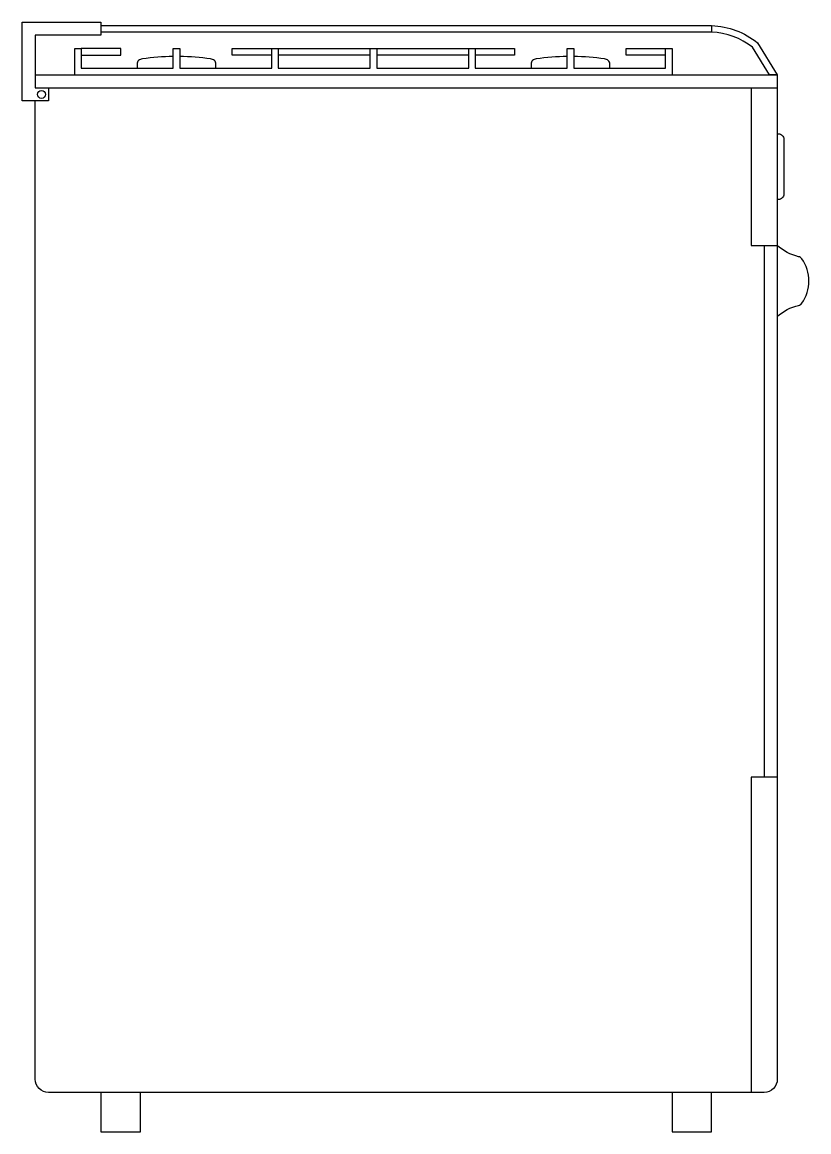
# Model space of a CAD drawing. Header units: millimetres. Extents: x -3021.36 to -3020.761, y 2893.901 to 2894.746.
import ezdxf

# ---------------------------------------------------------------- set-up
doc = ezdxf.new("R2010")
doc.units = ezdxf.units.MM
doc.header["$LTSCALE"] = 10
doc.layers.add('cozinha_fogões', color=2, linetype='Continuous')

msp = doc.modelspace()

# ---------------------------------------------------------------- linework, layer by layer
at = {"layer": 'cozinha_fogões', "color": 1}
for p, q in [((-3020.83484, 2894.74371), (-3020.83484, 2894.73871)), ((-3021.09484, 2894.72121), (-3021.16484, 2894.72121)), ((-3021.01984, 2894.72121), (-3021.08984, 2894.72121))]:
    msp.add_line(p, q, dxfattribs=at)
at = {"layer": 'cozinha_fogões'}
for p, q in [((-3021.33984, 2894.69621), (-3020.78484, 2894.69621)), ((-3020.79484, 2894.57621), (-3020.79484, 2894.17121))]:
    msp.add_line(p, q, dxfattribs=at)
msp.add_lwpolyline([(-3021.34984, 2894.73621), (-3021.34984, 2894.69621), (-3021.33984, 2894.69621), (-3021.33984, 2894.68621), (-3021.35984, 2894.68621), (-3021.35984, 2894.74621), (-3021.29984, 2894.74621), (-3021.29984, 2894.73621)], close=True, dxfattribs=at)
for points in [[(-3021.29984, 2894.74371), (-3020.83484, 2894.74371, -0.159328), (-3020.79984, 2894.73048), (-3020.78484, 2894.70621), (-3020.79071, 2894.70621), (-3020.80363, 2894.72711, 0.154208), (-3020.83484, 2894.73871), (-3021.29984, 2894.73871)], [(-3021.34984, 2894.70621), (-3020.78484, 2894.70621), (-3020.78484, 2893.94121, -0.414214), (-3020.79484, 2893.93121), (-3021.33984, 2893.93121, -0.414214), (-3021.34984, 2893.94121), (-3021.34984, 2894.68621)]]:
    msp.add_lwpolyline(points, format="xyb", dxfattribs=at)
at = {"layer": 'cozinha_fogões', "color": 1}
for points in [[(-3021.31984, 2894.70621), (-3021.31984, 2894.72621), (-3021.31484, 2894.72621), (-3021.31484, 2894.71121), (-3021.24484, 2894.71121), (-3021.24484, 2894.72621), (-3021.23984, 2894.72621), (-3021.23984, 2894.71121), (-3021.16984, 2894.71121), (-3021.16984, 2894.72621), (-3021.16484, 2894.72621), (-3021.16484, 2894.71121), (-3021.09484, 2894.71121), (-3021.09484, 2894.72621), (-3021.08984, 2894.72621), (-3021.08984, 2894.71121), (-3021.01984, 2894.71121), (-3021.01984, 2894.72621), (-3021.01484, 2894.72621), (-3021.01484, 2894.71121), (-3020.94484, 2894.71121), (-3020.94484, 2894.72621), (-3020.93984, 2894.72621), (-3020.93984, 2894.71121), (-3020.86984, 2894.71121), (-3020.86984, 2894.72621), (-3020.86484, 2894.72621), (-3020.86484, 2894.70621)], [(-3021.31484, 2894.72121), (-3021.28484, 2894.72121), (-3021.28484, 2894.72621), (-3021.31484, 2894.72621)], [(-3021.16984, 2894.72121), (-3021.19984, 2894.72121), (-3021.19984, 2894.72621), (-3020.98484, 2894.72621), (-3020.98484, 2894.72121), (-3021.01484, 2894.72121)], [(-3020.86984, 2894.72121), (-3020.89984, 2894.72121), (-3020.89984, 2894.72621), (-3020.86984, 2894.72621)]]:
    msp.add_lwpolyline(points, dxfattribs=at)
for points in [[(-3021.24484, 2894.72013, 0.033564), (-3021.26834, 2894.71821, 0.414214), (-3021.27234, 2894.71421), (-3021.27234, 2894.71121)], [(-3021.21234, 2894.71121), (-3021.21234, 2894.71421, 0.414214), (-3021.21634, 2894.71821, 0.033564), (-3021.23984, 2894.72013, 0.033564)], [(-3020.94484, 2894.72013, 0.033564), (-3020.96834, 2894.71821, 0.414214), (-3020.97234, 2894.71421), (-3020.97234, 2894.71121)], [(-3020.91234, 2894.71121), (-3020.91234, 2894.71421, 0.414214), (-3020.91634, 2894.71821, 0.033564), (-3020.93984, 2894.72013, 0.033564)], [(-3020.78484, 2894.66121), (-3020.78384, 2894.66121, -0.414214), (-3020.77984, 2894.65721), (-3020.77984, 2894.61521, -0.414214), (-3020.78384, 2894.61121), (-3020.78484, 2894.61121)], [(-3020.78484, 2894.52201, -0.125183), (-3020.76857, 2894.53056, 0.181544), (-3020.76624, 2894.53214, 0.31877), (-3020.76624, 2894.56608, 0.181544), (-3020.76857, 2894.56765, -0.125183), (-3020.78484, 2894.57621)]]:
    msp.add_lwpolyline(points, format="xyb", dxfattribs=at)
at = {"layer": 'cozinha_fogões'}
for points in [[(-3020.80484, 2894.69621), (-3020.80484, 2894.57621), (-3020.78484, 2894.57621)], [(-3020.78484, 2894.17121), (-3020.80484, 2894.17121), (-3020.80484, 2893.93121)], [(-3021.29984, 2893.93121), (-3021.29984, 2893.90121), (-3021.26984, 2893.90121), (-3021.26984, 2893.93121)], [(-3020.86484, 2893.93121), (-3020.86484, 2893.90121), (-3020.83484, 2893.90121), (-3020.83484, 2893.93121)]]:
    msp.add_lwpolyline(points, dxfattribs=at)
at = {"layer": 'cozinha_fogões', "color": 1}
msp.add_circle((-3021.34511, 2894.69121), 0.003, dxfattribs=at)

doc.saveas('drawing.dxf')
